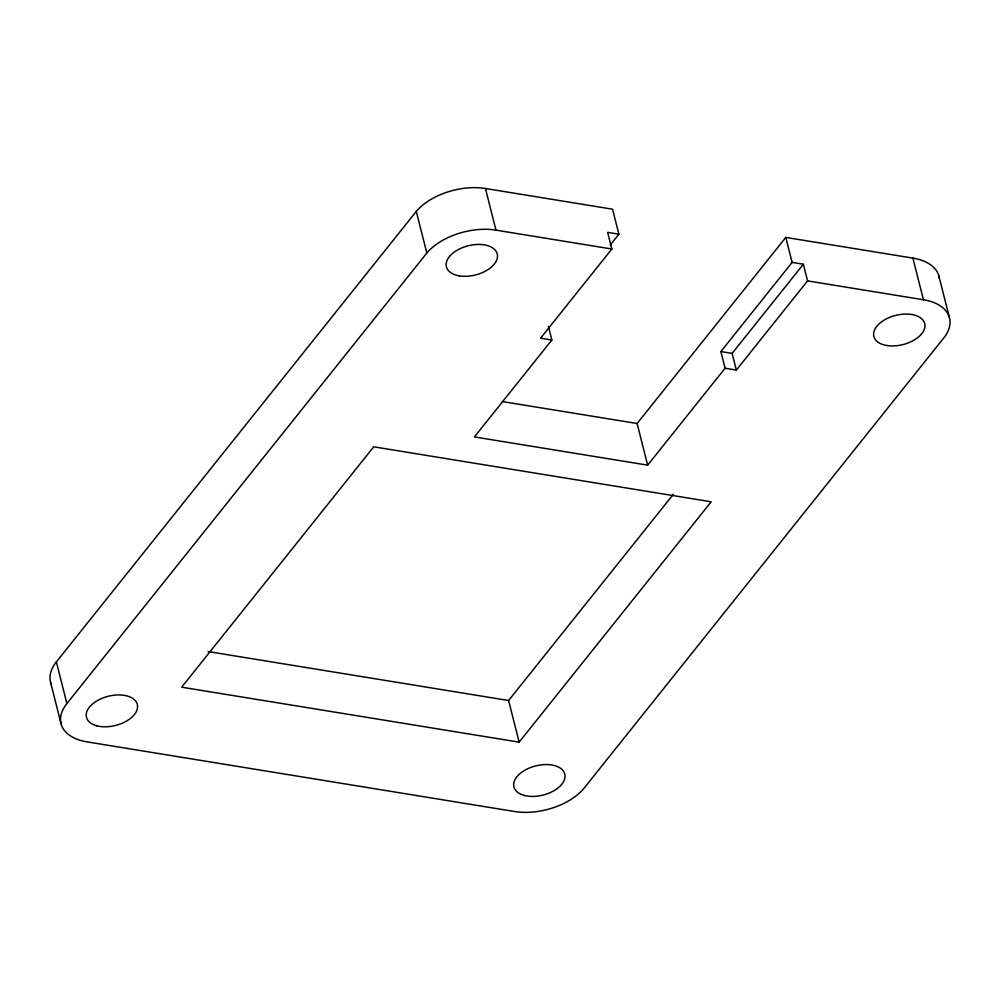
<?xml version="1.0" encoding="UTF-8"?>
<svg xmlns="http://www.w3.org/2000/svg" width="1000" height="1000" viewBox="0 0 1000 1000"><rect width="100%" height="100%" fill="white"/><g stroke="black" fill="none" stroke-linecap="round" stroke-linejoin="round"><path stroke-width="1.5" d="M51.438 684.775A52.438 30.075 -14.2 0 1 56.363 661.9L416.287 211.4A52.45 30.087 -14.2 0 1 485.438 188.5L612.55 209.2L618.875 234.188L610.212 245.025M548.4 326.375L551.85 340.012L474.412 436.925L647.65 465.15L637.112 423.5L785.788 237.413L912.9 258.113L923.438 299.762A52.45 30.087 -14.2 0 1 944.275 337.325L584.35 787.825A52.438 30.075 -14.2 0 1 514.575 811.513L87.112 741.888A52.438 30.075 -14.2 0 1 66.9 703.538L426.825 253.05A52.45 30.087 -14.2 0 1 495.975 230.138L611.838 249.013L607.625 232.35L618.875 234.188M611.838 249.013L540.6 338.175L551.85 340.012M647.65 465.15L725.088 368.225L720.875 351.562L792.113 262.4L785.788 237.413M725.088 368.225L736.338 370.062L732.113 353.4L803.363 264.237L792.113 262.4M736.338 370.062L807.575 280.887L803.363 264.237M519.138 742.15L711.175 501.788L373.713 446.812L181.675 687.188L519.138 742.15L508.6 700.512L673.35 494.3M807.575 280.887L923.438 299.762M720.875 351.562L732.113 353.4M502.2 401.538L637.112 423.5M208.113 651.562L508.6 700.512M938.787 275.65L949.325 317.288M485.438 188.5L495.975 230.138M416.287 211.4L426.825 253.05M56.363 661.9L66.9 703.538M50.575 682.3L61.112 723.938M912.9 258.113A52.45 30.087 -14.2 0 1 939.338 278.175M459.425 275.887A26.212 15.037 -14.2 0 0 497.5 255.8A26.212 15.037 -14.2 0 0 458.525 249.45A26.212 15.037 -14.2 0 0 459.425 275.887M96.737 725.788A26.212 15.037 -14.2 0 0 137.425 708.275A26.212 15.037 -14.2 0 0 101.512 698.55A26.212 15.037 -14.2 0 0 96.737 725.788M524.487 795.487A26.212 15.037 -14.2 0 0 564.925 777.688A26.212 15.037 -14.2 0 0 528.663 768.312A26.212 15.037 -14.2 0 0 524.487 795.487M886.888 345.513A26.212 15.037 -14.2 0 0 924.963 325.425A26.212 15.037 -14.2 0 0 885.987 319.075A26.212 15.037 -14.2 0 0 886.888 345.513"/></g></svg>
